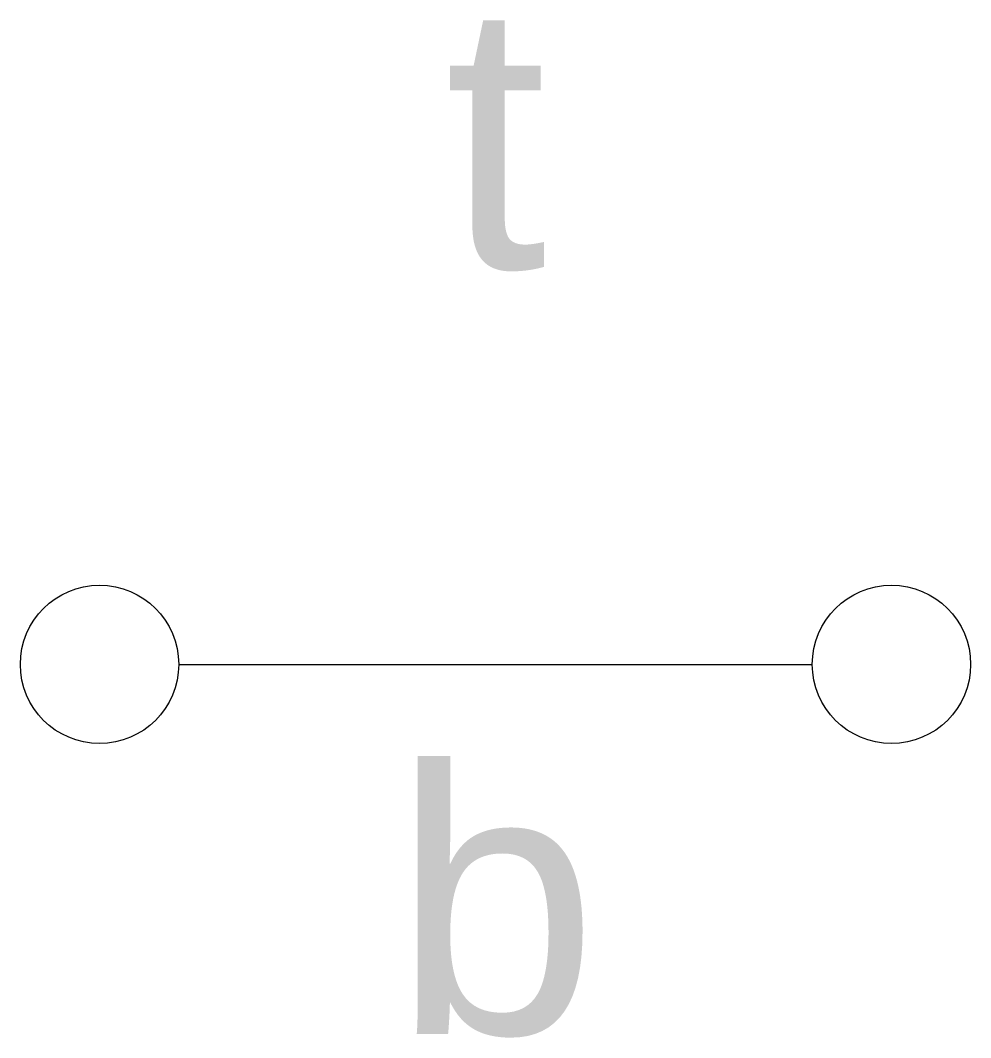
# Model space of a CAD drawing. Header units: millimetres. Extents: x -4.5 to 4.5, y -3.54 to 6.1.
import ezdxf
from ezdxf.enums import TextEntityAlignment as Align

# ---------------------------------------------------------------- set-up
doc = ezdxf.new("R2010")
doc.units = ezdxf.units.MM
doc.layers.get('0').update_dxf_attribs({"lineweight": 25})
doc.layers.add('OBJECT', color=18, linetype='Continuous', lineweight=25, true_color=0x000000)
doc.styles.add('textstyle3', font='')
doc.styles.get('textstyle3').set_extended_font_data('Arial')

msp = doc.modelspace()

# ---------------------------------------------------------------- linework, layer by layer
at = {"color": 0}
msp.add_line((-3, 0), (3, 0), dxfattribs=at)
at = {"layer": 'OBJECT', "color": 0}
for centre in [(-3.75, 0), (3.75, 0)]:
    msp.add_circle(centre, 0.75, dxfattribs=at)

# ---------------------------------------------------------------- texts
at = {"color": 0, "style": 'textstyle3'}
msp.add_attdef('t', text='', height=2.5, dxfattribs=at).set_placement((0, 3), align=Align.BOTTOM_CENTER)
msp.add_attdef('b', text='', height=2.5, dxfattribs=at).set_placement((0, -1), align=Align.TOP_CENTER)

doc.saveas('drawing.dxf')
